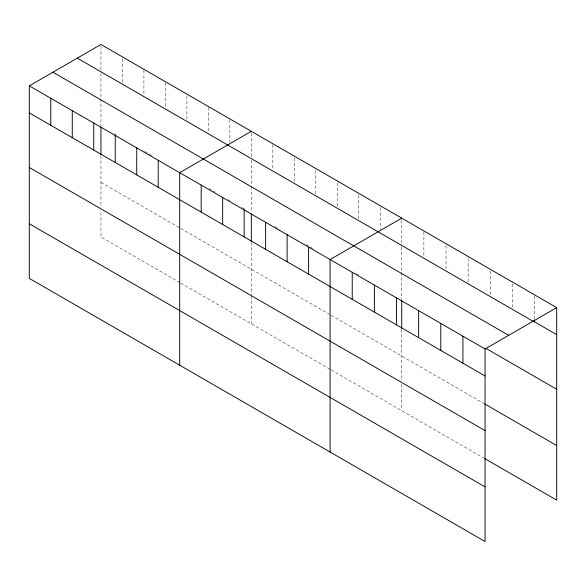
<?xml version="1.0" encoding="UTF-8"?>
<svg xmlns="http://www.w3.org/2000/svg" width="586" height="586" viewBox="0 0 586 586"><rect width="100%" height="100%" fill="white"/><g stroke="black" fill="none" stroke-linecap="round" stroke-linejoin="round"><path stroke-width="0.44" stroke-dasharray="2.93 2.2" d="M251.343 160.161L251.343 185.645M401.74 246.992L401.74 271.567M113.992 133.652L118.592 136.311M144.683 151.378L151.591 155.363M209.136 188.589L215.282 192.135M228.32 199.665L229.859 200.551M242.135 207.642L246.743 210.301M275.134 226.687L279.734 229.346M305.826 244.413L312.734 248.398M356.471 273.647L358.771 274.981M100.946 182.4L179.983 228.027M180.744 228.474L330.379 314.858M331.149 315.305L483.963 403.534M179.983 282.65L100.946 237.015L100.946 210.616M180.744 283.089L330.379 369.48M331.149 369.92L483.963 458.149M534.564 295.74L534.564 319.15M512.428 283.858L512.428 307.269M490.292 271.084L490.292 295.395M468.155 258.301L468.155 282.613M446.019 245.519L446.019 269.831M423.883 231.836L423.883 256.148M401.74 219.962L401.74 244.267M401.74 272.483L401.74 299.79M401.74 329.266L401.74 380.636M401.74 384.284L401.74 410.676M380.255 207.554L380.255 229.163M358.771 195.153L358.771 219.464M337.287 182.744L337.287 206.155M315.803 170.343L315.803 194.655M294.319 157.934L294.319 181.345M272.827 144.632L272.827 168.944M251.343 133.125L251.343 157.436M251.343 186.56L251.343 212.044M251.343 242.436L251.343 294.714M251.343 295.63L251.343 323.846M229.859 119.822L229.859 142.332M208.374 107.414L208.374 131.725M186.89 95.914L186.89 120.225M165.399 82.611L165.399 107.817M143.914 70.203L143.914 95.415M122.43 58.703L122.43 83.007M100.946 46.294L100.946 70.606M100.946 73.323L100.946 97.906M100.946 98.814L100.946 126.122M100.946 155.598L100.946 206.975"/><path stroke-width="0.88" d="M29.3 85.856L485.054 348.985L485.054 541.508L29.3 278.379L29.3 85.856L100.946 44.492L556.7 307.621L556.7 500.144L484.754 458.604M251.343 131.323L179.697 172.687L179.697 365.21M401.74 218.16L330.101 259.525L330.101 452.04M485.054 348.985L556.7 307.621M532.982 320.938L556.7 334.635M77.301 58.146L533.055 321.275M52.945 72.21L508.699 335.339M485.545 348.172L556.7 389.25M29.3 112.871L485.054 376M484.754 403.988L556.7 445.528M29.3 167.486L485.054 430.615M29.3 223.757L485.054 486.885M534.564 320.051L534.564 321.853M462.918 336.203L462.918 363.217M440.782 323.421L440.782 350.435M418.646 310.646L418.646 337.653M401.74 300.684L401.74 328.372M396.51 297.864L396.51 324.878M374.373 285.082L374.373 312.096M352.237 272.3L352.237 299.314M308.61 247.116L308.61 274.131M287.125 234.715L287.125 261.722M265.641 222.306L265.641 249.321M251.343 213.846L251.343 241.542M244.157 209.905L244.157 236.912M222.673 197.497L222.673 224.511M201.188 185.095L201.188 212.103M158.213 160.286L158.213 187.3M136.728 147.877L136.728 174.892M115.244 135.476L115.244 162.49M100.946 127.016L100.946 154.704M93.76 123.067L93.76 150.082M72.268 110.666L72.268 137.681M50.784 98.265L50.784 125.272"/></g></svg>
